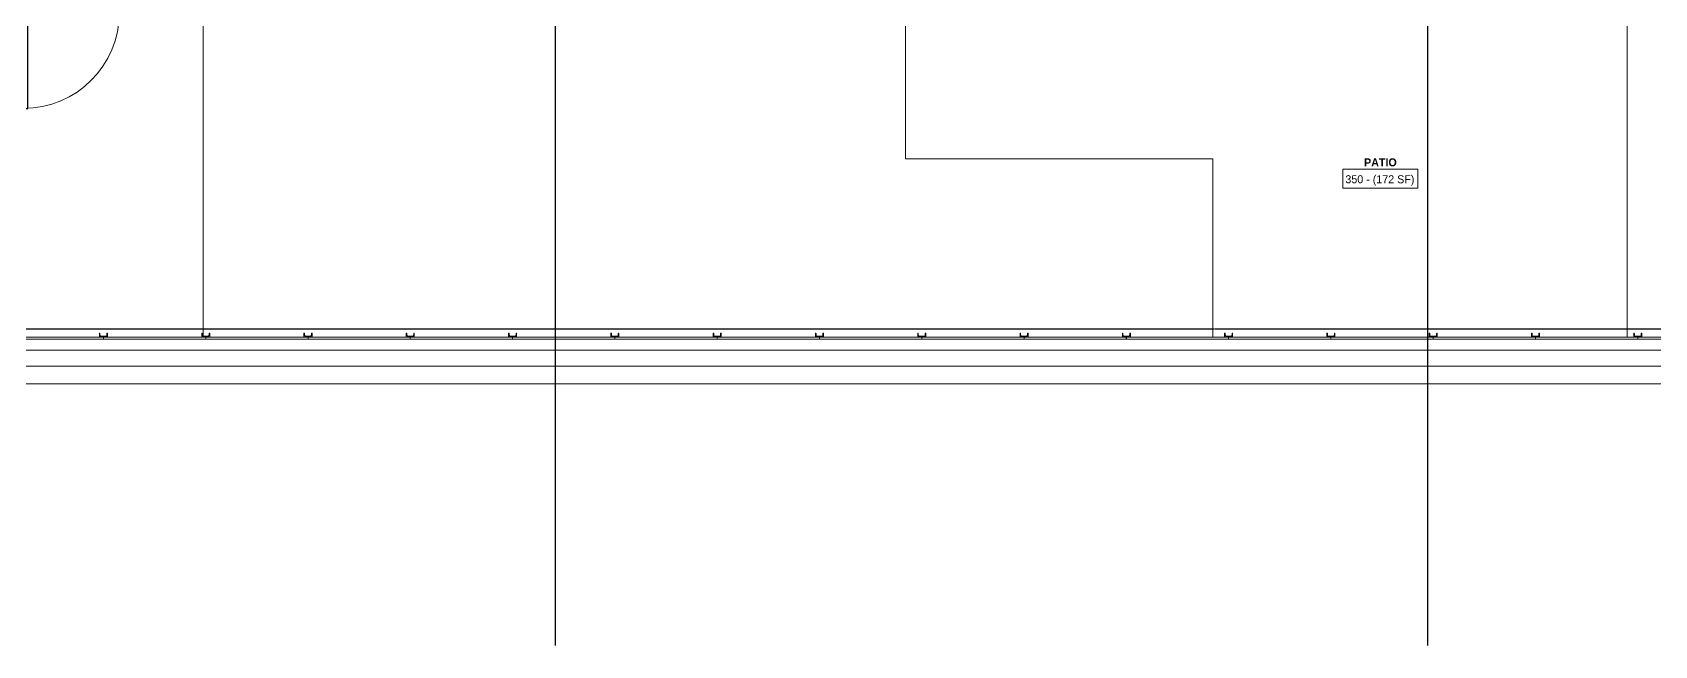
# Model space of a CAD drawing. Header units: inches. Extents: x -4093 to -1777, y 9773 to 12264.
# Drawn here: x -2696 to -2088, y 9773 to 10002 of the extents above; entities that cross this region are included whole.
import ezdxf

# ---------------------------------------------------------------- set-up
doc = ezdxf.new("R2010")
doc.units = ezdxf.units.IN
doc.header["$MEASUREMENT"] = 0
doc.linetypes.add('Grid Line 1_2_', pattern=[0.875, 0.5, -0.125, 0.125, -0.125])
for name, color, linetype, lineweight in [('0-1', 7, 'Continuous', 5), ('A-AREA-IDEN', 2, 'Continuous', 9), ('A-DOOR-4', 31, 'Continuous', 9), ('A-DOOR-5', 31, 'Continuous', 30), ('A-DOOR-FRAM', 31, 'Continuous', 30), ('A-FLOR-2', 192, 'Continuous', 9), ('A-GLAZ-CURT', 52, 'Continuous', 9), ('A-GLAZ-CWMG', 51, 'Continuous', 9), ('S-FNDN-2', 32, 'Continuous', 9), ('S-GRID-1', 1, 'Grid Line 1_2_', 30)]:
    doc.layers.add(name, color=color, linetype=linetype, lineweight=lineweight)
doc.styles.add('Century Gothic', font='ufonts.com_century-gothic.ttf', dxfattribs={"height": 3})
doc.styles.add('Century Gothic_B', font='GOTHICB.TTF', dxfattribs={"height": 3})

# ---------------------------------------------------------------- blocks, each defined once
blk = doc.blocks.new('CTR - 1st Phase - Structure_rvt-1-BACKGROUND - 1ST FLOOR')
at = {"layer": 'S-GRID-1'}
for p, q in [((-2500.32, 9772.61), (-2500.32, 12247.5)), ((-2173.32, 9772.61), (-2173.32, 12247.5)), ((-1777.25, 9891.19), (-4076.95, 9891.19))]:
    blk.add_line(p, q, dxfattribs=at)
blk = doc.blocks.new('Basic Wall _ 3_ XPS - UNDER XPS - ___-2659087-BACKGROUND - 1ST FLOOR')
at = {"layer": 'S-FNDN-2'}
for p, q in [((-1935.38, 9883.25), (-3521.62, 9883.25)), ((-1929.41, 9877.28), (-3521.62, 9877.28)), ((-1922.82, 9870.69), (-3681.65, 9870.69))]:
    blk.add_line(p, q, dxfattribs=at)
blk = doc.blocks.new('Horizontal_Siding - Horizontal_Siding-2907273-BACKGROUND - 1ST FLOOR')
at = {"layer": 'A-GLAZ-CURT'}
for p, q in [((-19.17, 2.25), (19.17, 2.25)), ((-19.17, 1.5), (-19.17, 2.25)), ((17.67, 1.5), (-17.67, 1.5)), ((19.17, 2.25), (19.17, 1.5))]:
    blk.add_line(p, q, dxfattribs=at)
blk = doc.blocks.new('Rectangular Mullion - RAILING POST-2666422-BACKGROUND - 1ST FLOOR')
at = {"layer": 'A-GLAZ-CWMG'}
for p, q in [((-1.5, -1.5), (-1.5, 0)), ((1.5, 0), (1.5, -1.5)), ((1.5, -1.5), (-1.5, -1.5)), ((-1.29, -0.21), (-1.22, -1.18)), ((-1.22, -1.18), (1.22, -1.18)), ((1.22, -1.18), (1.29, -0.21))]:
    blk.add_line(p, q, dxfattribs=at)
for centre, radius, start, end in [((-1.5, -0.21), 0.211, 359.47196, 90), ((1.5, -0.21), 0.21, 90, 180.52804)]:
    blk.add_arc(centre, radius, start, end, dxfattribs=at)
blk = doc.blocks.new('STOREFRONT DOOR B - ALUM_ STILE W_ GLASS INSET-2790180-BACKGROUND - 1ST FLOOR')
at = {"layer": 'A-DOOR-4'}
blk.add_arc((18, 3.6875), 36, 90, 180, dxfattribs=at)
at = {"layer": 'A-DOOR-5'}
for p, q in [((18, 39.6875), (16.25, 39.6875)), ((16.25, 39.6875), (16.25, 3.6875)), ((18, 3.6875), (18, 39.6875)), ((16.25, 3.6875), (18, 3.6875))]:
    blk.add_line(p, q, dxfattribs=at)
at = {"layer": 'A-DOOR-FRAM'}
for p, q in [((-18, 3.6875), (-20, 3.6875)), ((-20, 3.6875), (-20, -2.0625)), ((-18, 1.75), (-18, 3.6875)), ((-17.375, 1.75), (-18, 1.75)), ((-17.375, -0.125), (-17.375, 1.75)), ((18, 1.75), (17.375, 1.75)), ((17.375, 1.75), (17.375, -0.125)), ((18, 3.6875), (18, 1.75)), ((20, 3.6875), (18, 3.6875)), ((20, -2.0625), (20, 3.6875)), ((-20, -2.0625), (-18, -2.0625)), ((-18, -2.0625), (-18, -0.125)), ((-18, -0.125), (-17.375, -0.125)), ((17.375, -0.125), (18, -0.125)), ((18, -0.125), (18, -2.0625)), ((18, -2.0625), (20, -2.0625))]:
    blk.add_line(p, q, dxfattribs=at)

msp = doc.modelspace()

# ---------------------------------------------------------------- linework, layer by layer
at = {"layer": 'A-AREA-IDEN', "flags": 128}
msp.add_lwpolyline([(-2205.26, 9951.16), (-2177.09, 9951.16), (-2177.09, 9943.99), (-2205.26, 9943.99)], close=True, dxfattribs=at)
at = {"layer": 'A-FLOR-2'}
for p, q in [((-2632.32, 9888.51), (-2632.32, 10008.84)), ((-2369.12, 10008.84), (-2369.12, 9954.99)), ((-2098.7, 9888.19), (-2098.7, 10008.84)), ((-2369.12, 9954.99), (-2253.92, 9954.99)), ((-2253.92, 9954.99), (-2253.92, 9888.19))]:
    msp.add_line(p, q, dxfattribs=at)

# ---------------------------------------------------------------- block references
at = {"layer": '0-1'}
msp.add_blockref('CTR - 1st Phase - Structure_rvt-1-BACKGROUND - 1ST FLOOR', (0, 0), dxfattribs=at)
at = {"layer": 'A-DOOR-4', "rotation": 180}
msp.add_blockref('STOREFRONT DOOR B - ALUM_ STILE W_ GLASS INSET-2790180-BACKGROUND - 1ST FLOOR', (-2681.75, 10013.53), dxfattribs=at)
at = {"layer": 'A-GLAZ-CURT', "rotation": 180}
for p in [(-2688.89, 9889.69), (-2650.55, 9889.69), (-2612.22, 9889.69), (-2573.88, 9889.69), (-2535.54, 9889.69), (-2497.21, 9889.69), (-2458.87, 9889.69), (-2420.53, 9889.69), (-2382.2, 9889.69), (-2343.86, 9889.69), (-2305.52, 9889.69), (-2267.19, 9889.69), (-2228.85, 9889.69), (-2190.51, 9889.69), (-2152.18, 9889.69), (-2113.84, 9889.69), (-2075.5, 9889.69)]:
    msp.add_blockref('Horizontal_Siding - Horizontal_Siding-2907273-BACKGROUND - 1ST FLOOR', p, dxfattribs=at)
at = {"layer": 'A-GLAZ-CWMG', "extrusion": (0, 0, -1)}
for p in [(2669.72, 9889.69), (2631.38, 9889.69), (2593.05, 9889.69), (2554.71, 9889.69), (2516.37, 9889.69), (2478.04, 9889.69), (2439.7, 9889.69), (2401.36, 9889.69), (2363.03, 9889.69), (2324.69, 9889.69), (2286.35, 9889.69), (2248.02, 9889.69), (2209.68, 9889.69), (2171.34, 9889.69), (2133.01, 9889.69), (2094.67, 9889.69)]:
    msp.add_blockref('Rectangular Mullion - RAILING POST-2666422-BACKGROUND - 1ST FLOOR', p, dxfattribs=at)
at = {"layer": 'S-FNDN-2'}
msp.add_blockref('Basic Wall _ 3_ XPS - UNDER XPS - ___-2659087-BACKGROUND - 1ST FLOOR', (0, 0), dxfattribs=at)

# ---------------------------------------------------------------- texts
at = {"layer": 'A-AREA-IDEN', "char_height": 3, "attachment_point": 1}
for s, insert, width, style in [('PATIO', (-2197.26, 9955.15), 14.645, 'Century Gothic_B'), ('350 - (172 SF)', (-2204.26, 9948.82), 31.613, 'Century Gothic')]:
    msp.add_mtext(s, dxfattribs=dict(at, insert=insert, width=width, style=style))

doc.saveas('drawing.dxf')
